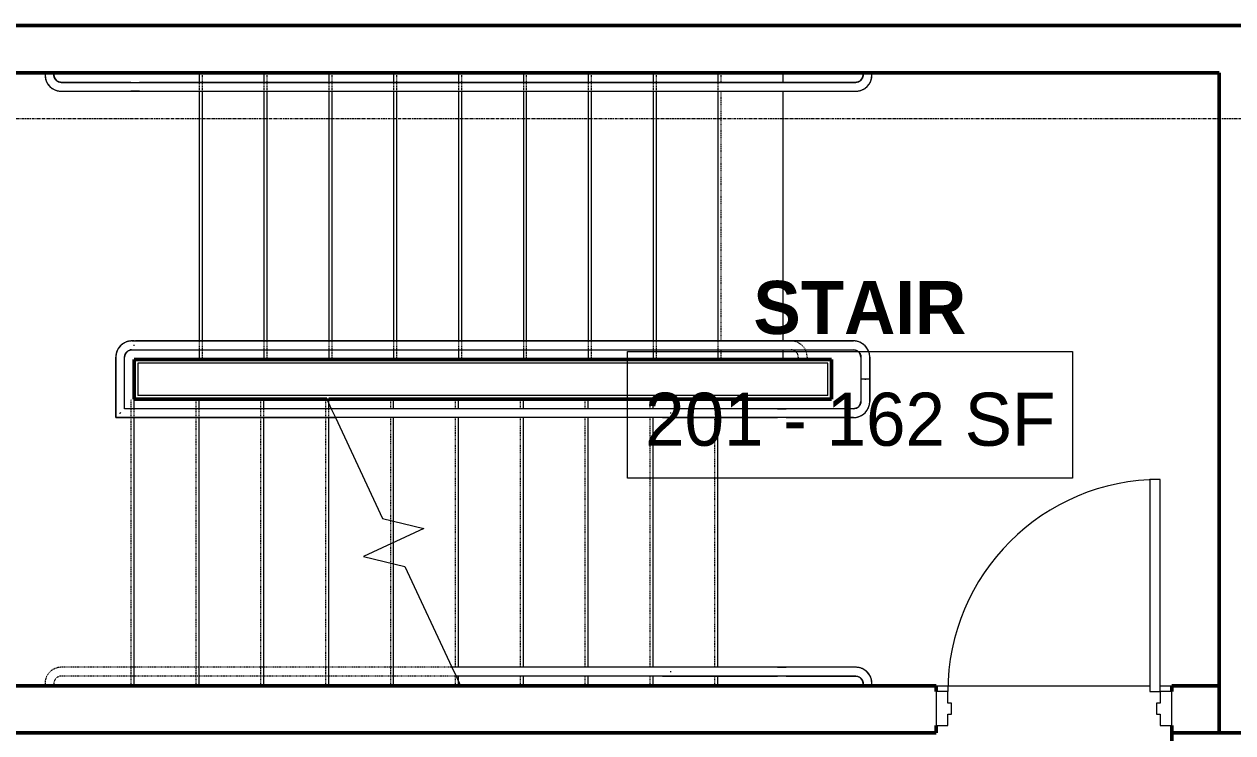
# Model space of a CAD drawing. Header units: inches. Extents: x -4217 to -1814, y 9706 to 12425.
# Drawn here: x -3790 to -3585, y 11431 to 11551.2 of the extents above; entities that cross this region are included whole.
import ezdxf

# ---------------------------------------------------------------- set-up
doc = ezdxf.new("R2010")
doc.units = ezdxf.units.IN
doc.header["$MEASUREMENT"] = 0
doc.linetypes.add('Grid Line 1_2_', pattern=[0.875, 0.5, -0.125, 0.125, -0.125])
doc.linetypes.add('Overhead 1_16_', pattern=[0.101562, 0.0625, -0.039062])
for name, color, linetype, lineweight in [('A-AREA-IDEN', 2, 'Continuous', 9), ('A-DOOR-1', 7, 'Continuous', 9), ('A-DOOR-2', 50, 'Continuous', 20), ('A-DOOR-FRAM-1', 50, 'Continuous', 20), ('A-FLOR-1', 10, 'Continuous', 13), ('A-FLOR-HRAL-1', 7, 'Continuous', 9), ('A-FLOR-HRAL-4', 7, 'Overhead 1_16_', 9), ('A-WALL', 113, 'Continuous', 13), ('A-WALL-11', 113, 'Continuous', 50), ('A-WALL-3', 250, 'Continuous', 50), ('A-WALL-4', 10, 'Continuous', 13), ('I-WALL-1', 250, 'Continuous', 50), ('S-GRID-1', 1, 'Grid Line 1_2_', 9), ('S-STRS-3', 7, 'Continuous', 9), ('S-STRS-4', 7, 'Overhead 1_16_', 9), ('S-STRS-MBND-1', 7, 'Overhead 1_16_', 9), ('S-STRS-MBND-2', 7, 'Continuous', 9)]:
    doc.layers.add(name, color=color, linetype=linetype, lineweight=lineweight)
doc.styles.add('Century Gothic', font='ufonts.com_century-gothic.ttf', dxfattribs={"height": 9})
doc.styles.add('Century Gothic_B', font='GOTHICB.TTF', dxfattribs={"height": 9})

msp = doc.modelspace()

# ---------------------------------------------------------------- linework, layer by layer
at = {"layer": 'A-AREA-IDEN', "flags": 128}
msp.add_lwpolyline([(-3687.67456, 11495.70305), (-3612.16905, 11495.70305), (-3612.16905, 11474.20699), (-3687.67456, 11474.20699)], close=True, dxfattribs=at)
at = {"layer": 'A-DOOR-1'}
msp.add_arc((-3597.32374, 11437.9894), 36, 90, 180, dxfattribs=at)
at = {"layer": 'A-DOOR-2'}
for p, q in [((-3597.32374, 11473.9894), (-3599.07374, 11473.9894)), ((-3599.07374, 11473.9894), (-3599.07374, 11437.9894)), ((-3597.32374, 11437.9894), (-3597.32374, 11473.9894)), ((-3599.07374, 11437.9894), (-3597.32374, 11437.9894))]:
    msp.add_line(p, q, dxfattribs=at)
at = {"layer": 'A-DOOR-FRAM-1'}
for p, q in [((-3633.32374, 11437.9894), (-3635.32374, 11437.9894)), ((-3635.32374, 11437.9894), (-3635.32374, 11432.2394)), ((-3633.32374, 11436.0519), (-3633.32374, 11437.9894)), ((-3597.32374, 11437.9894), (-3597.32374, 11436.0519)), ((-3595.32374, 11437.9894), (-3597.32374, 11437.9894)), ((-3595.32374, 11432.2394), (-3595.32374, 11437.9894)), ((-3632.69874, 11436.0519), (-3633.32374, 11436.0519)), ((-3632.69874, 11434.1769), (-3632.69874, 11436.0519)), ((-3597.32374, 11436.0519), (-3597.94874, 11436.0519)), ((-3597.94874, 11436.0519), (-3597.94874, 11434.1769)), ((-3635.32374, 11432.2394), (-3633.32374, 11432.2394)), ((-3633.32374, 11432.2394), (-3633.32374, 11434.1769)), ((-3633.32374, 11434.1769), (-3632.69874, 11434.1769)), ((-3597.94874, 11434.1769), (-3597.32374, 11434.1769)), ((-3597.32374, 11434.1769), (-3597.32374, 11432.2394)), ((-3597.32374, 11432.2394), (-3595.32374, 11432.2394))]:
    msp.add_line(p, q, dxfattribs=at)
at = {"layer": 'A-FLOR-1'}
for p, q in [((-3661.32374, 11542.9894), (-3661.32374, 11541.35912)), ((-3661.32374, 11539.8698), (-3661.32374, 11497.48412)), ((-3661.32374, 11495.9948), (-3661.32374, 11494.3644)), ((-3635.32374, 11438.9894), (-3599.07374, 11438.9894)), ((-3597.32374, 11438.9894), (-3595.32374, 11438.9894))]:
    msp.add_line(p, q, dxfattribs=at)
at = {"layer": 'A-FLOR-HRAL-1'}
for p, q in [((-3786.44874, 11542.9894), (-3786.44874, 11542.6144)), ((-3786.44874, 11542.9894), (-3786.44874, 11542.6144)), ((-3784.94874, 11542.6144), (-3784.94874, 11542.9894)), ((-3784.94874, 11542.9894), (-3784.94874, 11542.6144)), ((-3647.69874, 11542.9894), (-3647.69874, 11542.6144)), ((-3647.69874, 11542.6144), (-3647.69874, 11542.9894)), ((-3646.19874, 11542.6144), (-3646.19874, 11542.9894)), ((-3646.19874, 11542.6144), (-3646.19874, 11542.9894)), ((-3771.89201, 11541.3644), (-3783.69874, 11541.3644)), ((-3783.69874, 11541.3644), (-3771.89201, 11541.3644)), ((-3771.89201, 11541.3644), (-3770.84037, 11541.3644)), ((-3770.84037, 11541.3644), (-3661.80711, 11541.3644)), ((-3661.41274, 11541.3644), (-3770.446, 11541.3644)), ((-3661.80711, 11541.3644), (-3660.75546, 11541.3644)), ((-3648.94874, 11541.3644), (-3660.75546, 11541.3644)), ((-3660.75546, 11541.3644), (-3648.94874, 11541.3644)), ((-3783.69874, 11539.8644), (-3771.89201, 11539.8644)), ((-3783.69874, 11539.8644), (-3771.89201, 11539.8644)), ((-3771.89201, 11539.8644), (-3770.84037, 11539.8644)), ((-3770.84037, 11539.8644), (-3661.80711, 11539.8644)), ((-3770.446, 11539.8644), (-3661.41274, 11539.8644)), ((-3661.80711, 11539.8644), (-3660.75546, 11539.8644)), ((-3660.75546, 11539.8644), (-3648.94874, 11539.8644)), ((-3660.75546, 11539.8644), (-3648.94874, 11539.8644)), ((-3771.30432, 11497.4894), (-3771.69874, 11497.4894)), ((-3771.69874, 11497.4894), (-3771.32374, 11497.4894)), ((-3771.69874, 11495.9894), (-3771.30432, 11495.9894)), ((-3771.69874, 11495.9894), (-3771.32374, 11495.9894)), ((-3771.32374, 11497.4894), (-3661.80711, 11497.4894)), ((-3771.32374, 11495.9894), (-3661.80711, 11495.9894)), ((-3759.92937, 11497.4894), (-3771.11063, 11497.4894)), ((-3771.11063, 11495.9894), (-3759.92937, 11495.9894)), ((-3661.41274, 11497.4894), (-3759.92937, 11497.4894)), ((-3759.92937, 11495.9894), (-3661.41274, 11495.9894)), ((-3661.80711, 11497.4894), (-3660.75546, 11497.4894)), ((-3661.80711, 11495.9894), (-3660.75546, 11495.9894)), ((-3649.32374, 11497.4894), (-3660.75546, 11497.4894)), ((-3660.75546, 11497.4894), (-3649.32374, 11497.4894)), ((-3660.75546, 11495.9894), (-3649.32374, 11495.9894)), ((-3660.75546, 11495.9894), (-3649.32374, 11495.9894)), ((-3774.44874, 11494.7394), (-3774.44874, 11484.4894)), ((-3774.44874, 11484.4894), (-3774.44874, 11494.7394)), ((-3772.94874, 11485.9894), (-3772.94874, 11494.7394)), ((-3772.94874, 11485.9894), (-3772.94874, 11494.7394)), ((-3648.07374, 11494.7394), (-3648.07374, 11490.9894)), ((-3648.07374, 11494.7394), (-3648.07374, 11490.9894)), ((-3646.57374, 11490.9894), (-3646.57374, 11494.7394)), ((-3646.57374, 11494.7394), (-3646.57374, 11490.9894)), ((-3646.57374, 11490.9894), (-3648.07374, 11490.9894)), ((-3648.07374, 11490.9894), (-3648.07374, 11487.2394)), ((-3646.57374, 11490.9894), (-3648.07374, 11490.9894)), ((-3648.07374, 11490.9894), (-3648.07374, 11487.2394)), ((-3647.23177, 11490.9894), (-3647.4157, 11490.9894)), ((-3647.4157, 11490.9894), (-3647.23177, 11490.9894)), ((-3646.57374, 11487.2394), (-3646.57374, 11490.9894)), ((-3646.57374, 11490.9894), (-3646.57374, 11487.2394)), ((-3771.89201, 11485.9894), (-3772.94874, 11485.9894)), ((-3771.89201, 11485.9894), (-3772.94874, 11485.9894)), ((-3770.84037, 11485.9894), (-3771.89201, 11485.9894)), ((-3737.90309, 11485.9894), (-3771.23473, 11485.9894)), ((-3737.90309, 11485.9894), (-3770.84037, 11485.9894)), ((-3737.90309, 11485.9894), (-3737.20363, 11484.4894)), ((-3661.81302, 11485.9894), (-3737.90309, 11485.9894)), ((-3662.21352, 11485.9894), (-3681.72825, 11485.9894)), ((-3660.74504, 11485.9894), (-3661.81302, 11485.9894)), ((-3649.32374, 11485.9894), (-3660.74504, 11485.9894)), ((-3649.32374, 11485.9894), (-3660.74504, 11485.9894)), ((-3774.44874, 11484.4894), (-3771.89201, 11484.4894)), ((-3771.89201, 11484.4894), (-3774.44874, 11484.4894)), ((-3770.84037, 11484.4894), (-3771.89201, 11484.4894)), ((-3771.23473, 11484.4894), (-3737.20363, 11484.4894)), ((-3737.20363, 11484.4894), (-3770.84037, 11484.4894)), ((-3661.81302, 11484.4894), (-3737.20363, 11484.4894)), ((-3681.72825, 11484.4894), (-3662.21352, 11484.4894)), ((-3680.33143, 11485.161), (-3680.33143, 11485.31779)), ((-3660.74504, 11484.4894), (-3661.81302, 11484.4894)), ((-3660.74504, 11484.4894), (-3649.32374, 11484.4894)), ((-3649.32374, 11484.4894), (-3660.74504, 11484.4894)), ((-3717.44384, 11442.1144), (-3716.74438, 11440.6144)), ((-3661.81302, 11442.1144), (-3717.44384, 11442.1144)), ((-3661.81302, 11440.6144), (-3716.74438, 11440.6144)), ((-3662.21352, 11442.1144), (-3681.72825, 11442.1144)), ((-3681.72825, 11440.6144), (-3662.21352, 11440.6144)), ((-3680.33143, 11441.286), (-3680.33143, 11441.44279)), ((-3660.74504, 11442.1144), (-3661.81302, 11442.1144)), ((-3660.74504, 11440.6144), (-3661.81302, 11440.6144)), ((-3648.94874, 11442.1144), (-3660.74504, 11442.1144)), ((-3648.94874, 11442.1144), (-3660.74504, 11442.1144)), ((-3660.74504, 11440.6144), (-3648.94874, 11440.6144)), ((-3648.94874, 11440.6144), (-3660.74504, 11440.6144)), ((-3647.69874, 11439.3644), (-3647.69874, 11438.9894)), ((-3647.69874, 11438.9894), (-3647.69874, 11439.3644)), ((-3646.19874, 11438.9894), (-3646.19874, 11439.3644)), ((-3646.19874, 11438.9894), (-3646.19874, 11439.3644))]:
    msp.add_line(p, q, dxfattribs=at)
at = {"layer": 'A-FLOR-HRAL-1', "flags": 128}
for points in [[(-3786.44874, 11542.6144), (-3786.44654, 11542.50443), (-3786.43994, 11542.39463), (-3786.42896, 11542.28519), (-3786.41361, 11542.17627), (-3786.39392, 11542.06806), (-3786.36992, 11541.96071), (-3786.34164, 11541.85442), (-3786.30913, 11541.74934), (-3786.27245, 11541.64564), (-3786.23165, 11541.5435), (-3786.1868, 11541.44306), (-3786.13797, 11541.3445), (-3786.08524, 11541.24798), (-3786.02869, 11541.15363), (-3785.96841, 11541.06163), (-3785.9045, 11540.97211), (-3785.83706, 11540.88522), (-3785.7662, 11540.80109), (-3785.69204, 11540.71986), (-3785.61468, 11540.64167), (-3785.53426, 11540.56663), (-3785.4509, 11540.49486), (-3785.36474, 11540.42649), (-3785.27592, 11540.36162), (-3785.18457, 11540.30035), (-3785.09084, 11540.24278), (-3784.99489, 11540.18901), (-3784.89686, 11540.13912), (-3784.79692, 11540.09319), (-3784.69522, 11540.05129), (-3784.59193, 11540.01349), (-3784.4872, 11539.97985), (-3784.38122, 11539.95043), (-3784.27414, 11539.92527), (-3784.16615, 11539.90441), (-3784.0574, 11539.88789), (-3783.94808, 11539.87572), (-3783.83837, 11539.86794), (-3783.72843, 11539.86456), (-3783.69874, 11539.8644)], [(-3783.69874, 11541.3644), (-3783.74872, 11541.3654), (-3783.79863, 11541.36839), (-3783.84838, 11541.37339), (-3783.89788, 11541.38036), (-3783.94707, 11541.38931), (-3783.99586, 11541.40022), (-3784.04418, 11541.41308), (-3784.09194, 11541.42785), (-3784.13908, 11541.44453), (-3784.18551, 11541.46307), (-3784.23116, 11541.48346), (-3784.27596, 11541.50565), (-3784.31984, 11541.52962), (-3784.36272, 11541.55533), (-3784.40454, 11541.58273), (-3784.44523, 11541.61178), (-3784.48473, 11541.64243), (-3784.52297, 11541.67464), (-3784.55989, 11541.70835), (-3784.59543, 11541.74351), (-3784.62954, 11541.78007), (-3784.66216, 11541.81796), (-3784.69324, 11541.85712), (-3784.72273, 11541.8975), (-3784.75058, 11541.93902), (-3784.77674, 11541.98162), (-3784.80118, 11542.02524), (-3784.82386, 11542.06979), (-3784.84474, 11542.11522), (-3784.86379, 11542.16145), (-3784.88097, 11542.2084), (-3784.89626, 11542.256), (-3784.90963, 11542.30418), (-3784.92107, 11542.35285), (-3784.93055, 11542.40194), (-3784.93806, 11542.45137), (-3784.94359, 11542.50106), (-3784.94712, 11542.55093), (-3784.94866, 11542.6009), (-3784.94874, 11542.6144)], [(-3771.89201, 11541.3644), (-3771.78204, 11541.3644), (-3771.67224, 11541.3644), (-3771.5628, 11541.3644), (-3771.45389, 11541.3644), (-3771.34567, 11541.3644), (-3771.23833, 11541.3644), (-3771.13203, 11541.3644), (-3771.02695, 11541.3644), (-3770.92326, 11541.3644), (-3770.82111, 11541.3644), (-3770.72068, 11541.3644), (-3770.62212, 11541.3644), (-3770.52559, 11541.3644), (-3770.446, 11541.3644)], [(-3660.75546, 11541.3644), (-3660.80545, 11541.3644), (-3660.85536, 11541.3644), (-3660.9051, 11541.3644), (-3660.95461, 11541.3644), (-3661.0038, 11541.3644), (-3661.05259, 11541.3644), (-3661.10091, 11541.3644), (-3661.14867, 11541.3644), (-3661.19581, 11541.3644), (-3661.24224, 11541.3644), (-3661.28789, 11541.3644), (-3661.33269, 11541.3644), (-3661.37656, 11541.3644), (-3661.41274, 11541.3644)], [(-3648.94874, 11539.8644), (-3648.83877, 11539.8666), (-3648.72897, 11539.87319), (-3648.61953, 11539.88417), (-3648.51061, 11539.89952), (-3648.4024, 11539.91921), (-3648.29505, 11539.94322), (-3648.18876, 11539.97149), (-3648.08368, 11540.004), (-3647.97998, 11540.04068), (-3647.87784, 11540.08148), (-3647.7774, 11540.12633), (-3647.67884, 11540.17516), (-3647.58232, 11540.22789), (-3647.48797, 11540.28444), (-3647.39597, 11540.34472), (-3647.30645, 11540.40863), (-3647.21956, 11540.47607), (-3647.13543, 11540.54693), (-3647.0542, 11540.6211), (-3646.97601, 11540.69845), (-3646.90097, 11540.77887), (-3646.8292, 11540.86223), (-3646.76083, 11540.94839), (-3646.69596, 11541.03722), (-3646.63469, 11541.12856), (-3646.57713, 11541.22229), (-3646.52335, 11541.31824), (-3646.47346, 11541.41627), (-3646.42753, 11541.51621), (-3646.38563, 11541.61791), (-3646.34783, 11541.72121), (-3646.31419, 11541.82593), (-3646.28477, 11541.93191), (-3646.25961, 11542.03899), (-3646.23875, 11542.14699), (-3646.22223, 11542.25573), (-3646.21006, 11542.36505), (-3646.20228, 11542.47477), (-3646.1989, 11542.58471), (-3646.19874, 11542.6144)], [(-3647.69874, 11542.6144), (-3647.69974, 11542.56441), (-3647.70273, 11542.5145), (-3647.70773, 11542.46476), (-3647.7147, 11542.41525), (-3647.72365, 11542.36606), (-3647.73456, 11542.31727), (-3647.74742, 11542.26895), (-3647.76219, 11542.22119), (-3647.77887, 11542.17405), (-3647.79741, 11542.12762), (-3647.8178, 11542.08197), (-3647.83999, 11542.03717), (-3647.86396, 11541.9933), (-3647.88967, 11541.95041), (-3647.91707, 11541.90859), (-3647.94612, 11541.8679), (-3647.97677, 11541.8284), (-3648.00898, 11541.79017), (-3648.04269, 11541.75324), (-3648.07785, 11541.7177), (-3648.11441, 11541.68359), (-3648.1523, 11541.65097), (-3648.19146, 11541.61989), (-3648.23184, 11541.59041), (-3648.27336, 11541.56256), (-3648.31596, 11541.53639), (-3648.35958, 11541.51195), (-3648.40413, 11541.48927), (-3648.44956, 11541.46839), (-3648.49579, 11541.44935), (-3648.54274, 11541.43217), (-3648.59034, 11541.41688), (-3648.63852, 11541.4035), (-3648.68719, 11541.39207), (-3648.73628, 11541.38258), (-3648.78571, 11541.37507), (-3648.8354, 11541.36955), (-3648.88527, 11541.36601), (-3648.93524, 11541.36447), (-3648.94874, 11541.3644)], [(-3770.446, 11539.8644), (-3770.5407, 11539.8644), (-3770.63756, 11539.8644), (-3770.73642, 11539.8644), (-3770.83714, 11539.8644), (-3770.93954, 11539.8644), (-3771.04346, 11539.8644), (-3771.14875, 11539.8644), (-3771.25522, 11539.8644), (-3771.36271, 11539.8644), (-3771.47105, 11539.8644), (-3771.58006, 11539.8644), (-3771.68957, 11539.8644), (-3771.7994, 11539.8644), (-3771.89201, 11539.8644)], [(-3661.41274, 11539.8644), (-3661.3697, 11539.8644), (-3661.32567, 11539.8644), (-3661.28073, 11539.8644), (-3661.23495, 11539.8644), (-3661.18841, 11539.8644), (-3661.14117, 11539.8644), (-3661.09331, 11539.8644), (-3661.04491, 11539.8644), (-3660.99605, 11539.8644), (-3660.94681, 11539.8644), (-3660.89726, 11539.8644), (-3660.84748, 11539.8644), (-3660.79756, 11539.8644), (-3660.75546, 11539.8644)], [(-3771.69874, 11497.4894), (-3771.80871, 11497.4872), (-3771.9185, 11497.4806), (-3772.02795, 11497.46962), (-3772.13686, 11497.45427), (-3772.24508, 11497.43458), (-3772.35242, 11497.41058), (-3772.45871, 11497.3823), (-3772.56379, 11497.34979), (-3772.66749, 11497.31311), (-3772.76964, 11497.27231), (-3772.87007, 11497.22746), (-3772.96863, 11497.17863), (-3773.06516, 11497.1259), (-3773.1595, 11497.06935), (-3773.2515, 11497.00907), (-3773.34102, 11496.94516), (-3773.42792, 11496.87772), (-3773.51204, 11496.80686), (-3773.59327, 11496.7327), (-3773.67147, 11496.65534), (-3773.74651, 11496.57492), (-3773.81827, 11496.49156), (-3773.88664, 11496.4054), (-3773.95151, 11496.31658), (-3774.01278, 11496.22523), (-3774.07035, 11496.1315), (-3774.12412, 11496.03555), (-3774.17401, 11495.93752), (-3774.21995, 11495.83758), (-3774.26184, 11495.73588), (-3774.29964, 11495.63259), (-3774.33328, 11495.52786), (-3774.3627, 11495.42188), (-3774.38786, 11495.3148), (-3774.40872, 11495.20681), (-3774.42525, 11495.09806), (-3774.43741, 11494.98874), (-3774.44519, 11494.87903), (-3774.44858, 11494.76909), (-3774.44874, 11494.7394)], [(-3772.94874, 11494.7394), (-3772.94774, 11494.78938), (-3772.94474, 11494.83929), (-3772.93975, 11494.88904), (-3772.93277, 11494.93854), (-3772.92382, 11494.98773), (-3772.91291, 11495.03652), (-3772.90006, 11495.08484), (-3772.88528, 11495.1326), (-3772.86861, 11495.17974), (-3772.85006, 11495.22617), (-3772.82968, 11495.27182), (-3772.80748, 11495.31662), (-3772.78351, 11495.3605), (-3772.75781, 11495.40338), (-3772.73041, 11495.4452), (-3772.70136, 11495.48589), (-3772.6707, 11495.52539), (-3772.63849, 11495.56363), (-3772.60478, 11495.60055), (-3772.56962, 11495.63609), (-3772.53307, 11495.6702), (-3772.49518, 11495.70282), (-3772.45601, 11495.7339), (-3772.41564, 11495.76339), (-3772.37411, 11495.79123), (-3772.33151, 11495.8174), (-3772.2879, 11495.84184), (-3772.24334, 11495.86452), (-3772.19791, 11495.8854), (-3772.15168, 11495.90444), (-3772.10473, 11495.92163), (-3772.05713, 11495.93692), (-3772.00896, 11495.95029), (-3771.96029, 11495.96173), (-3771.9112, 11495.97121), (-3771.86177, 11495.97872), (-3771.81208, 11495.98425), (-3771.7622, 11495.98778), (-3771.71223, 11495.98932), (-3771.69874, 11495.9894)], [(-3660.75546, 11497.4894), (-3660.80545, 11497.4894), (-3660.85536, 11497.4894), (-3660.9051, 11497.4894), (-3660.95461, 11497.4894), (-3661.0038, 11497.4894), (-3661.05259, 11497.4894), (-3661.10091, 11497.4894), (-3661.14867, 11497.4894), (-3661.19581, 11497.4894), (-3661.24224, 11497.4894), (-3661.28789, 11497.4894), (-3661.33269, 11497.4894), (-3661.37656, 11497.4894), (-3661.41274, 11497.4894)], [(-3661.41274, 11495.9894), (-3661.3697, 11495.9894), (-3661.32567, 11495.9894), (-3661.28073, 11495.9894), (-3661.23495, 11495.9894), (-3661.18841, 11495.9894), (-3661.14117, 11495.9894), (-3661.09331, 11495.9894), (-3661.04491, 11495.9894), (-3660.99605, 11495.9894), (-3660.94681, 11495.9894), (-3660.89726, 11495.9894), (-3660.84748, 11495.9894), (-3660.79756, 11495.9894), (-3660.75546, 11495.9894)], [(-3646.57374, 11494.7394), (-3646.57594, 11494.84937), (-3646.58253, 11494.95916), (-3646.59351, 11495.0686), (-3646.60886, 11495.17752), (-3646.62855, 11495.28574), (-3646.65256, 11495.39308), (-3646.68083, 11495.49937), (-3646.71334, 11495.60445), (-3646.75002, 11495.70815), (-3646.79082, 11495.8103), (-3646.83567, 11495.91073), (-3646.8845, 11496.00929), (-3646.93723, 11496.10582), (-3646.99379, 11496.20016), (-3647.05406, 11496.29216), (-3647.11797, 11496.38168), (-3647.18541, 11496.46858), (-3647.25627, 11496.5527), (-3647.33044, 11496.63393), (-3647.40779, 11496.71213), (-3647.48821, 11496.78716), (-3647.57157, 11496.85893), (-3647.65773, 11496.9273), (-3647.74656, 11496.99217), (-3647.83791, 11497.05344), (-3647.93163, 11497.11101), (-3648.02758, 11497.16478), (-3648.12561, 11497.21467), (-3648.22555, 11497.2606), (-3648.32725, 11497.3025), (-3648.43055, 11497.3403), (-3648.53527, 11497.37394), (-3648.64125, 11497.40336), (-3648.74833, 11497.42852), (-3648.85633, 11497.44938), (-3648.96507, 11497.46591), (-3649.07439, 11497.47807), (-3649.18411, 11497.48585), (-3649.29405, 11497.48924), (-3649.32374, 11497.4894)], [(-3649.32374, 11495.9894), (-3649.27375, 11495.9884), (-3649.22384, 11495.9854), (-3649.1741, 11495.98041), (-3649.12459, 11495.97343), (-3649.0754, 11495.96448), (-3649.02661, 11495.95357), (-3648.97829, 11495.94072), (-3648.93053, 11495.92594), (-3648.88339, 11495.90927), (-3648.83696, 11495.89072), (-3648.79131, 11495.87034), (-3648.74651, 11495.84814), (-3648.70264, 11495.82417), (-3648.65975, 11495.79846), (-3648.61793, 11495.77107), (-3648.57724, 11495.74202), (-3648.53775, 11495.71136), (-3648.49951, 11495.67915), (-3648.46258, 11495.64544), (-3648.42704, 11495.61028), (-3648.39293, 11495.57372), (-3648.36031, 11495.53584), (-3648.32923, 11495.49667), (-3648.29975, 11495.4563), (-3648.2719, 11495.41477), (-3648.24573, 11495.37217), (-3648.22129, 11495.32856), (-3648.19861, 11495.284), (-3648.17773, 11495.23857), (-3648.15869, 11495.19234), (-3648.14151, 11495.14539), (-3648.12622, 11495.09779), (-3648.11284, 11495.04962), (-3648.10141, 11495.00094), (-3648.09192, 11494.95186), (-3648.08441, 11494.90243), (-3648.07889, 11494.85274), (-3648.07535, 11494.80286), (-3648.07381, 11494.75289), (-3648.07374, 11494.7394)], [(-3771.23473, 11485.9894), (-3771.27778, 11485.9894), (-3771.3218, 11485.9894), (-3771.36674, 11485.9894), (-3771.41252, 11485.9894), (-3771.45907, 11485.9894), (-3771.50631, 11485.9894), (-3771.55416, 11485.9894), (-3771.60256, 11485.9894), (-3771.65142, 11485.9894), (-3771.70066, 11485.9894), (-3771.75021, 11485.9894), (-3771.79999, 11485.9894), (-3771.84992, 11485.9894), (-3771.89201, 11485.9894)], [(-3662.21352, 11485.9894), (-3662.11936, 11485.9894), (-3662.02301, 11485.9894), (-3661.92461, 11485.9894), (-3661.82433, 11485.9894), (-3661.72232, 11485.9894), (-3661.61875, 11485.9894), (-3661.51377, 11485.9894), (-3661.40757, 11485.9894), (-3661.30031, 11485.9894), (-3661.19216, 11485.9894), (-3661.0833, 11485.9894), (-3660.97389, 11485.9894), (-3660.86412, 11485.9894), (-3660.75416, 11485.9894), (-3660.74504, 11485.9894)], [(-3649.32374, 11484.4894), (-3649.21377, 11484.4916), (-3649.10397, 11484.49819), (-3648.99453, 11484.50917), (-3648.88561, 11484.52452), (-3648.7774, 11484.54421), (-3648.67005, 11484.56822), (-3648.56376, 11484.59649), (-3648.45868, 11484.629), (-3648.35498, 11484.66568), (-3648.25284, 11484.70648), (-3648.1524, 11484.75133), (-3648.05384, 11484.80016), (-3647.95732, 11484.85289), (-3647.86297, 11484.90944), (-3647.77097, 11484.96972), (-3647.68145, 11485.03363), (-3647.59456, 11485.10107), (-3647.51043, 11485.17193), (-3647.4292, 11485.2461), (-3647.35101, 11485.32345), (-3647.27597, 11485.40387), (-3647.2042, 11485.48723), (-3647.13583, 11485.57339), (-3647.07096, 11485.66222), (-3647.00969, 11485.75356), (-3646.95213, 11485.84729), (-3646.89835, 11485.94324), (-3646.84846, 11486.04127), (-3646.80253, 11486.14121), (-3646.76063, 11486.24291), (-3646.72283, 11486.34621), (-3646.68919, 11486.45093), (-3646.65977, 11486.55691), (-3646.63461, 11486.66399), (-3646.61375, 11486.77199), (-3646.59723, 11486.88073), (-3646.58506, 11486.99005), (-3646.57728, 11487.09977), (-3646.5739, 11487.20971), (-3646.57374, 11487.2394)], [(-3648.07374, 11487.2394), (-3648.07474, 11487.18941), (-3648.07773, 11487.1395), (-3648.08273, 11487.08976), (-3648.0897, 11487.04025), (-3648.09865, 11486.99106), (-3648.10956, 11486.94227), (-3648.12242, 11486.89395), (-3648.13719, 11486.84619), (-3648.15387, 11486.79905), (-3648.17241, 11486.75262), (-3648.1928, 11486.70697), (-3648.21499, 11486.66217), (-3648.23896, 11486.6183), (-3648.26467, 11486.57541), (-3648.29207, 11486.53359), (-3648.32112, 11486.4929), (-3648.35177, 11486.4534), (-3648.38398, 11486.41517), (-3648.41769, 11486.37824), (-3648.45285, 11486.3427), (-3648.48941, 11486.30859), (-3648.5273, 11486.27597), (-3648.56646, 11486.24489), (-3648.60684, 11486.21541), (-3648.64836, 11486.18756), (-3648.69096, 11486.16139), (-3648.73458, 11486.13695), (-3648.77913, 11486.11427), (-3648.82456, 11486.09339), (-3648.87079, 11486.07435), (-3648.91774, 11486.05717), (-3648.96534, 11486.04188), (-3649.01352, 11486.0285), (-3649.06219, 11486.01707), (-3649.11128, 11486.00758), (-3649.16071, 11486.00007), (-3649.2104, 11485.99455), (-3649.26027, 11485.99101), (-3649.31024, 11485.98947), (-3649.32374, 11485.9894)], [(-3771.89201, 11484.4894), (-3771.84202, 11484.4894), (-3771.79212, 11484.4894), (-3771.74237, 11484.4894), (-3771.69286, 11484.4894), (-3771.64367, 11484.4894), (-3771.59488, 11484.4894), (-3771.54657, 11484.4894), (-3771.4988, 11484.4894), (-3771.45167, 11484.4894), (-3771.40524, 11484.4894), (-3771.35959, 11484.4894), (-3771.31479, 11484.4894), (-3771.27091, 11484.4894), (-3771.23473, 11484.4894)], [(-3660.74504, 11484.4894), (-3660.85501, 11484.4894), (-3660.9648, 11484.4894), (-3661.07424, 11484.4894), (-3661.18316, 11484.4894), (-3661.29138, 11484.4894), (-3661.39872, 11484.4894), (-3661.50501, 11484.4894), (-3661.61009, 11484.4894), (-3661.71379, 11484.4894), (-3661.81594, 11484.4894), (-3661.91637, 11484.4894), (-3662.01493, 11484.4894), (-3662.11146, 11484.4894), (-3662.2058, 11484.4894), (-3662.21352, 11484.4894)], [(-3662.21352, 11442.1144), (-3662.11936, 11442.1144), (-3662.02301, 11442.1144), (-3661.92461, 11442.1144), (-3661.82433, 11442.1144), (-3661.72232, 11442.1144), (-3661.61875, 11442.1144), (-3661.51377, 11442.1144), (-3661.40757, 11442.1144), (-3661.30031, 11442.1144), (-3661.19216, 11442.1144), (-3661.0833, 11442.1144), (-3660.97389, 11442.1144), (-3660.86412, 11442.1144), (-3660.75416, 11442.1144), (-3660.74504, 11442.1144)], [(-3660.74504, 11440.6144), (-3660.85501, 11440.6144), (-3660.9648, 11440.6144), (-3661.07424, 11440.6144), (-3661.18316, 11440.6144), (-3661.29138, 11440.6144), (-3661.39872, 11440.6144), (-3661.50501, 11440.6144), (-3661.61009, 11440.6144), (-3661.71379, 11440.6144), (-3661.81594, 11440.6144), (-3661.91637, 11440.6144), (-3662.01493, 11440.6144), (-3662.11146, 11440.6144), (-3662.2058, 11440.6144), (-3662.21352, 11440.6144)], [(-3646.19874, 11439.3644), (-3646.20094, 11439.47437), (-3646.20753, 11439.58416), (-3646.21851, 11439.6936), (-3646.23386, 11439.80252), (-3646.25355, 11439.91074), (-3646.27756, 11440.01808), (-3646.30583, 11440.12437), (-3646.33834, 11440.22945), (-3646.37502, 11440.33315), (-3646.41582, 11440.4353), (-3646.46067, 11440.53573), (-3646.5095, 11440.63429), (-3646.56223, 11440.73082), (-3646.61879, 11440.82516), (-3646.67906, 11440.91716), (-3646.74297, 11441.00668), (-3646.81041, 11441.09358), (-3646.88127, 11441.1777), (-3646.95544, 11441.25893), (-3647.03279, 11441.33713), (-3647.11321, 11441.41216), (-3647.19657, 11441.48393), (-3647.28273, 11441.5523), (-3647.37156, 11441.61717), (-3647.46291, 11441.67844), (-3647.55663, 11441.73601), (-3647.65258, 11441.78978), (-3647.75061, 11441.83967), (-3647.85055, 11441.8856), (-3647.95225, 11441.9275), (-3648.05555, 11441.9653), (-3648.16027, 11441.99894), (-3648.26625, 11442.02836), (-3648.37333, 11442.05352), (-3648.48133, 11442.07438), (-3648.59007, 11442.09091), (-3648.69939, 11442.10307), (-3648.80911, 11442.11085), (-3648.91905, 11442.11424), (-3648.94874, 11442.1144)], [(-3648.94874, 11440.6144), (-3648.89875, 11440.6134), (-3648.84884, 11440.6104), (-3648.7991, 11440.60541), (-3648.74959, 11440.59843), (-3648.7004, 11440.58948), (-3648.65161, 11440.57857), (-3648.60329, 11440.56572), (-3648.55553, 11440.55094), (-3648.50839, 11440.53427), (-3648.46196, 11440.51572), (-3648.41631, 11440.49534), (-3648.37151, 11440.47314), (-3648.32764, 11440.44917), (-3648.28475, 11440.42346), (-3648.24293, 11440.39607), (-3648.20224, 11440.36702), (-3648.16275, 11440.33636), (-3648.12451, 11440.30415), (-3648.08758, 11440.27044), (-3648.05204, 11440.23528), (-3648.01793, 11440.19872), (-3647.98531, 11440.16084), (-3647.95423, 11440.12167), (-3647.92475, 11440.0813), (-3647.8969, 11440.03977), (-3647.87073, 11439.99717), (-3647.84629, 11439.95356), (-3647.82361, 11439.909), (-3647.80273, 11439.86357), (-3647.78369, 11439.81734), (-3647.76651, 11439.77039), (-3647.75122, 11439.72279), (-3647.73784, 11439.67462), (-3647.72641, 11439.62594), (-3647.71692, 11439.57686), (-3647.70941, 11439.52743), (-3647.70389, 11439.47774), (-3647.70035, 11439.42786), (-3647.69881, 11439.37789), (-3647.69874, 11439.3644)]]:
    msp.add_lwpolyline(points, dxfattribs=at)
at = {"layer": 'A-FLOR-HRAL-1'}
for centre, radius, start, end in [((-3783.69874, 11542.6144), 2.75, 180, 270), ((-3783.69874, 11542.6144), 1.25, 180, 270), ((-3648.94874, 11542.6144), 2.75, 270, 360), ((-3648.94874, 11542.6144), 1.25, 270, 360), ((-3771.69874, 11494.7394), 2.75, 90, 180), ((-3771.69874, 11494.7394), 1.25, 90, 180), ((-3649.32374, 11494.7394), 2.75, 0, 90), ((-3649.32374, 11494.7394), 1.25, 0, 90), ((-3649.32374, 11487.2394), 1.25, 270, 0), ((-3649.32374, 11487.2394), 2.75, 270, 0), ((-3648.94874, 11439.3644), 2.75, 0, 90), ((-3648.94874, 11439.3644), 1.25, 0, 90)]:
    msp.add_arc(centre, radius, start, end, dxfattribs=at)
msp.add_open_spline([(-3771.32258, 11496.66113), (-3771.32336, 11496.68712), (-3771.32414, 11496.73943), (-3771.32331, 11496.7916), (-3771.32251, 11496.81754)], degree=3, dxfattribs=at)
msp.add_open_spline([(-3773.60682, 11485.33136), (-3773.62117, 11485.3171), (-3773.65195, 11485.28649), (-3773.69874, 11485.2394), (-3773.74553, 11485.1923), (-3773.7763, 11485.16169), (-3773.79066, 11485.14743)], degree=3, knots=[0.46086967964, 0.46086967964, 0.46086967964, 0.46086967964, 0.47916666667, 0.5, 0.52083333333, 0.53913032036, 0.53913032036, 0.53913032036, 0.53913032036], dxfattribs=at)
at = {"layer": 'A-FLOR-HRAL-4'}
for p, q in [((-3771.69874, 11497.4894), (-3771.32374, 11497.4894)), ((-3771.69874, 11495.9894), (-3771.32374, 11495.9894)), ((-3771.32374, 11497.4894), (-3672.81302, 11497.4894)), ((-3771.32374, 11495.9894), (-3672.81302, 11495.9894)), ((-3672.81302, 11497.4894), (-3671.74504, 11497.4894)), ((-3672.81302, 11495.9894), (-3671.74504, 11495.9894)), ((-3671.74504, 11497.4894), (-3659.94874, 11497.4894)), ((-3671.74504, 11495.9894), (-3659.94874, 11495.9894)), ((-3774.44874, 11484.4894), (-3774.44874, 11494.7394)), ((-3772.94874, 11485.9894), (-3772.94874, 11494.7394)), ((-3658.69874, 11494.7394), (-3658.69874, 11494.1144)), ((-3657.19874, 11494.1144), (-3658.69874, 11494.1144)), ((-3657.19874, 11494.7394), (-3657.19874, 11494.1144)), ((-3771.90244, 11485.9894), (-3772.94874, 11485.9894)), ((-3770.83445, 11485.9894), (-3771.90244, 11485.9894)), ((-3737.90309, 11485.9894), (-3770.83445, 11485.9894)), ((-3771.90244, 11484.4894), (-3774.44874, 11484.4894)), ((-3770.83445, 11484.4894), (-3771.90244, 11484.4894)), ((-3737.20363, 11484.4894), (-3770.83445, 11484.4894)), ((-3771.90244, 11442.1144), (-3783.69874, 11442.1144)), ((-3771.90244, 11440.6144), (-3783.69874, 11440.6144)), ((-3770.83445, 11442.1144), (-3771.90244, 11442.1144)), ((-3770.83445, 11440.6144), (-3771.90244, 11440.6144)), ((-3717.44384, 11442.1144), (-3770.83445, 11442.1144)), ((-3716.74438, 11440.6144), (-3770.83445, 11440.6144)), ((-3786.44874, 11439.3644), (-3786.44874, 11438.7394)), ((-3784.94874, 11438.7394), (-3786.44874, 11438.7394)), ((-3784.94874, 11439.3644), (-3784.94874, 11438.7394))]:
    msp.add_line(p, q, dxfattribs=at)
for centre, radius, start, end in [((-3771.69874, 11494.7394), 2.75, 90, 180), ((-3771.69874, 11494.7394), 1.25, 90, 180), ((-3659.94874, 11494.7394), 2.75, 0, 90), ((-3659.94874, 11494.7394), 1.25, 0, 90), ((-3783.69874, 11439.3644), 2.75, 90, 180), ((-3783.69874, 11439.3644), 1.25, 90, 180)]:
    msp.add_arc(centre, radius, start, end, dxfattribs=at)
at = {"layer": 'A-WALL'}
msp.add_line((-3827.32374, 11551.2394), (-3480.67374, 11551.2394), dxfattribs=at)
at = {"layer": 'A-WALL-11'}
for p, q in [((-3827.32374, 11550.9894), (-3479.54874, 11550.9894)), ((-3579.32374, 11430.9894), (-3595.32374, 11430.9894)), ((-3595.32374, 11430.9894), (-3595.32374, 11426.6144))]:
    msp.add_line(p, q, dxfattribs=at)
at = {"layer": 'A-WALL-3'}
for p, q in [((-3587.32374, 11550.9894), (-3819.32374, 11550.9894)), ((-3477.32374, 11550.9894), (-3587.32374, 11550.9894)), ((-3819.32374, 11542.9894), (-3587.32374, 11542.9894)), ((-3587.32374, 11542.9894), (-3587.32374, 11430.9894)), ((-3635.32374, 11438.9894), (-3819.32374, 11438.9894)), ((-3635.32374, 11437.9894), (-3635.32374, 11438.9894)), ((-3587.32374, 11438.9894), (-3595.32374, 11438.9894)), ((-3595.32374, 11438.9894), (-3595.32374, 11437.9894)), ((-3587.32374, 11430.9894), (-3587.32374, 11438.9894)), ((-3635.32374, 11430.9894), (-3635.32374, 11432.2394)), ((-3595.32374, 11432.2394), (-3595.32374, 11430.9894)), ((-3827.32374, 11430.9894), (-3635.32374, 11430.9894)), ((-3595.32374, 11430.9894), (-3587.32374, 11430.9894)), ((-3587.32374, 11430.9894), (-3579.32374, 11430.9894))]:
    msp.add_line(p, q, dxfattribs=at)
at = {"layer": 'A-WALL-4'}
for p, q in [((-3770.69874, 11493.7394), (-3770.69874, 11488.2394)), ((-3653.69874, 11493.7394), (-3770.69874, 11493.7394)), ((-3653.69874, 11488.2394), (-3653.69874, 11493.7394)), ((-3653.69874, 11488.2394), (-3770.69874, 11488.2394))]:
    msp.add_line(p, q, dxfattribs=at)
at = {"layer": 'I-WALL-1'}
for p, q in [((-3653.07374, 11494.3644), (-3771.32374, 11494.3644)), ((-3771.32374, 11494.3644), (-3771.32374, 11493.7394)), ((-3771.32374, 11493.7394), (-3771.32374, 11488.2394)), ((-3653.07374, 11493.7394), (-3653.07374, 11494.3644)), ((-3653.07374, 11488.2394), (-3653.07374, 11493.7394)), ((-3771.32374, 11488.2394), (-3771.32374, 11487.6144)), ((-3771.32374, 11487.6144), (-3738.66084, 11487.6144)), ((-3738.32374, 11487.6144), (-3653.07374, 11487.6144)), ((-3653.07374, 11487.6144), (-3653.07374, 11488.2394))]:
    msp.add_line(p, q, dxfattribs=at)
at = {"layer": 'S-GRID-1'}
msp.add_line((-1814.20638, 11535.1894), (-4168.71446, 11535.1894), dxfattribs=at)
at = {"layer": 'S-STRS-3'}
for p, q in [((-3760.32374, 11542.9894), (-3760.32374, 11541.3644)), ((-3749.32374, 11542.9894), (-3749.32374, 11541.3644)), ((-3738.32374, 11542.9894), (-3738.32374, 11541.3644)), ((-3727.32374, 11542.9894), (-3727.32374, 11541.3644)), ((-3716.32374, 11542.9894), (-3716.32374, 11541.3644)), ((-3705.32374, 11542.9894), (-3705.32374, 11541.3644)), ((-3694.32374, 11542.9894), (-3694.32374, 11541.3644)), ((-3683.32374, 11542.9894), (-3683.32374, 11541.3644)), ((-3672.32374, 11542.9894), (-3672.32374, 11541.3644)), ((-3661.32374, 11542.9894), (-3661.32374, 11541.35912)), ((-3760.32374, 11539.8644), (-3760.32374, 11497.4894)), ((-3749.32374, 11539.8644), (-3749.32374, 11497.4894)), ((-3738.32374, 11539.8644), (-3738.32374, 11497.4894)), ((-3727.32374, 11539.8644), (-3727.32374, 11497.4894)), ((-3716.32374, 11539.8644), (-3716.32374, 11497.4894)), ((-3705.32374, 11539.8644), (-3705.32374, 11497.4894)), ((-3694.32374, 11539.8644), (-3694.32374, 11497.4894)), ((-3683.32374, 11539.8644), (-3683.32374, 11497.4894)), ((-3672.32374, 11539.8644), (-3672.32374, 11497.4894)), ((-3661.32374, 11539.8698), (-3661.32374, 11497.48412)), ((-3760.32374, 11495.9894), (-3760.32374, 11494.3644)), ((-3749.32374, 11495.9894), (-3749.32374, 11494.3644)), ((-3738.32374, 11495.9894), (-3738.32374, 11494.3644)), ((-3727.32374, 11495.9894), (-3727.32374, 11494.3644)), ((-3716.32374, 11495.9894), (-3716.32374, 11494.3644)), ((-3705.32374, 11495.9894), (-3705.32374, 11494.3644)), ((-3694.32374, 11495.9894), (-3694.32374, 11494.3644)), ((-3683.32374, 11495.9894), (-3683.32374, 11494.3644)), ((-3672.32374, 11495.9894), (-3672.32374, 11494.3644)), ((-3661.32374, 11495.9948), (-3661.32374, 11494.3644)), ((-3771.32374, 11485.984), (-3771.32374, 11487.6144)), ((-3760.32374, 11485.9894), (-3760.32374, 11487.6144)), ((-3749.32374, 11485.9894), (-3749.32374, 11487.6144)), ((-3738.32374, 11487.6144), (-3738.66084, 11487.6144)), ((-3738.32374, 11486.89147), (-3738.32374, 11487.6144)), ((-3727.32374, 11485.9894), (-3727.32374, 11487.6144)), ((-3716.32374, 11485.9894), (-3716.32374, 11487.6144)), ((-3705.32374, 11485.9894), (-3705.32374, 11487.6144)), ((-3694.32374, 11485.9894), (-3694.32374, 11487.6144)), ((-3683.32374, 11485.9894), (-3683.32374, 11487.6144)), ((-3672.32374, 11485.9894), (-3672.32374, 11487.6144)), ((-3738.32374, 11485.9894), (-3738.32374, 11486.89147)), ((-3771.32374, 11438.9894), (-3771.32374, 11484.49468)), ((-3760.32374, 11438.9894), (-3760.32374, 11484.4894)), ((-3749.32374, 11438.9894), (-3749.32374, 11484.4894)), ((-3738.32374, 11438.9894), (-3738.32374, 11484.4894)), ((-3727.32374, 11466.91809), (-3727.32374, 11484.4894)), ((-3716.32374, 11442.1144), (-3716.32374, 11484.4894)), ((-3705.32374, 11442.1144), (-3705.32374, 11484.4894)), ((-3694.32374, 11442.1144), (-3694.32374, 11484.4894)), ((-3683.32374, 11442.1144), (-3683.32374, 11484.4894)), ((-3672.32374, 11442.1144), (-3672.32374, 11484.4894)), ((-3727.32374, 11463.3019), (-3727.32374, 11466.91809)), ((-3727.32374, 11459.6857), (-3727.32374, 11463.3019)), ((-3727.32374, 11438.9894), (-3727.32374, 11459.6857)), ((-3716.32374, 11439.71232), (-3716.32374, 11440.6144)), ((-3705.32374, 11438.9894), (-3705.32374, 11440.6144)), ((-3694.32374, 11438.9894), (-3694.32374, 11440.6144)), ((-3683.32374, 11438.9894), (-3683.32374, 11440.6144)), ((-3672.32374, 11438.9894), (-3672.32374, 11440.6144)), ((-3716.32374, 11438.9894), (-3716.32374, 11439.71232))]:
    msp.add_line(p, q, dxfattribs=at)
at = {"layer": 'S-STRS-4'}
for p, q in [((-3759.82374, 11542.9894), (-3759.82374, 11541.3644)), ((-3748.82374, 11542.9894), (-3748.82374, 11541.3644)), ((-3737.82374, 11542.9894), (-3737.82374, 11541.3644)), ((-3726.82374, 11542.9894), (-3726.82374, 11541.3644)), ((-3715.82374, 11542.9894), (-3715.82374, 11541.3644)), ((-3704.82374, 11542.9894), (-3704.82374, 11541.3644)), ((-3693.82374, 11542.9894), (-3693.82374, 11541.3644)), ((-3682.82374, 11542.9894), (-3682.82374, 11541.3644)), ((-3671.82374, 11542.9894), (-3671.82374, 11541.3644)), ((-3759.82374, 11539.8644), (-3759.82374, 11497.4894)), ((-3748.82374, 11539.8644), (-3748.82374, 11497.4894)), ((-3737.82374, 11539.8644), (-3737.82374, 11497.4894)), ((-3726.82374, 11539.8644), (-3726.82374, 11497.4894)), ((-3715.82374, 11539.8644), (-3715.82374, 11497.4894)), ((-3704.82374, 11539.8644), (-3704.82374, 11497.4894)), ((-3693.82374, 11539.8644), (-3693.82374, 11497.4894)), ((-3682.82374, 11539.8644), (-3682.82374, 11497.4894)), ((-3671.82374, 11539.8644), (-3671.82374, 11497.4894)), ((-3759.82374, 11495.9894), (-3759.82374, 11494.3644)), ((-3748.82374, 11495.9894), (-3748.82374, 11494.3644)), ((-3737.82374, 11495.9894), (-3737.82374, 11494.3644)), ((-3726.82374, 11495.9894), (-3726.82374, 11494.3644)), ((-3715.82374, 11495.9894), (-3715.82374, 11494.3644)), ((-3704.82374, 11495.9894), (-3704.82374, 11494.3644)), ((-3693.82374, 11495.9894), (-3693.82374, 11494.3644)), ((-3682.82374, 11495.9894), (-3682.82374, 11494.3644)), ((-3671.82374, 11495.9894), (-3671.82374, 11494.3644)), ((-3771.82374, 11485.98661), (-3771.82374, 11487.6144)), ((-3760.82374, 11485.9894), (-3760.82374, 11487.6144)), ((-3749.82374, 11485.9894), (-3749.82374, 11487.6144)), ((-3738.82374, 11485.9894), (-3738.82374, 11487.6144)), ((-3727.82374, 11485.9894), (-3727.82374, 11487.6144)), ((-3716.82374, 11485.9894), (-3716.82374, 11487.6144)), ((-3705.82374, 11485.9894), (-3705.82374, 11487.6144)), ((-3694.82374, 11485.9894), (-3694.82374, 11487.6144)), ((-3683.82374, 11485.9894), (-3683.82374, 11487.6144)), ((-3672.82374, 11485.9894), (-3672.82374, 11487.6144)), ((-3771.82374, 11438.9894), (-3771.82374, 11484.49234)), ((-3760.82374, 11438.9894), (-3760.82374, 11484.4894)), ((-3749.82374, 11438.9894), (-3749.82374, 11484.4894)), ((-3738.82374, 11438.9894), (-3738.82374, 11484.4894)), ((-3727.82374, 11467.03961), (-3727.82374, 11484.4894)), ((-3716.82374, 11442.1144), (-3716.82374, 11484.4894)), ((-3705.82374, 11442.1144), (-3705.82374, 11484.4894)), ((-3694.82374, 11442.1144), (-3694.82374, 11484.4894)), ((-3683.82374, 11442.1144), (-3683.82374, 11484.4894)), ((-3672.82374, 11442.1144), (-3672.82374, 11484.4894)), ((-3727.82374, 11463.06874), (-3727.82374, 11467.03961)), ((-3727.82374, 11459.80722), (-3727.82374, 11463.06874)), ((-3727.82374, 11438.9894), (-3727.82374, 11459.80722)), ((-3716.82374, 11438.9894), (-3716.82374, 11440.78457)), ((-3705.82374, 11438.9894), (-3705.82374, 11440.6144)), ((-3694.82374, 11438.9894), (-3694.82374, 11440.6144)), ((-3683.82374, 11438.9894), (-3683.82374, 11440.6144)), ((-3672.82374, 11438.9894), (-3672.82374, 11440.6144))]:
    msp.add_line(p, q, dxfattribs=at)
at = {"layer": 'S-STRS-MBND-1'}
for p, q in [((-3760.32374, 11542.9894), (-3819.32374, 11542.9894)), ((-3760.32374, 11542.9894), (-3760.32374, 11494.3644)), ((-3760.32374, 11542.9894), (-3672.32374, 11542.9894)), ((-3759.82374, 11542.9894), (-3759.82374, 11494.3644)), ((-3749.32374, 11542.9894), (-3749.32374, 11494.3644)), ((-3748.82374, 11542.9894), (-3748.82374, 11494.3644)), ((-3738.32374, 11542.9894), (-3738.32374, 11494.3644)), ((-3737.82374, 11542.9894), (-3737.82374, 11494.3644)), ((-3727.32374, 11542.9894), (-3727.32374, 11494.3644)), ((-3726.82374, 11542.9894), (-3726.82374, 11494.3644)), ((-3716.32374, 11542.9894), (-3716.32374, 11494.3644)), ((-3715.82374, 11542.9894), (-3715.82374, 11494.3644)), ((-3705.32374, 11542.9894), (-3705.32374, 11494.3644)), ((-3704.82374, 11542.9894), (-3704.82374, 11494.3644)), ((-3694.32374, 11542.9894), (-3694.32374, 11494.3644)), ((-3693.82374, 11542.9894), (-3693.82374, 11494.3644)), ((-3683.32374, 11542.9894), (-3683.32374, 11494.3644)), ((-3682.82374, 11542.9894), (-3682.82374, 11494.3644)), ((-3672.32374, 11542.9894), (-3672.32374, 11494.3644)), ((-3771.32374, 11494.3644), (-3760.32374, 11494.3644)), ((-3771.32374, 11487.6144), (-3771.32374, 11494.3644)), ((-3760.32374, 11494.3644), (-3672.32374, 11494.3644)), ((-3771.82374, 11438.9894), (-3771.82374, 11487.6144)), ((-3771.32374, 11438.9894), (-3771.32374, 11487.6144)), ((-3738.66084, 11487.6144), (-3771.32374, 11487.6144)), ((-3760.82374, 11438.9894), (-3760.82374, 11487.6144)), ((-3760.32374, 11438.9894), (-3760.32374, 11487.6144)), ((-3749.82374, 11438.9894), (-3749.82374, 11487.6144)), ((-3749.32374, 11438.9894), (-3749.32374, 11487.6144)), ((-3738.82374, 11438.9894), (-3738.82374, 11487.6144)), ((-3738.32374, 11438.9894), (-3738.32374, 11486.89147)), ((-3727.82374, 11463.06874), (-3727.82374, 11467.03961)), ((-3727.32374, 11463.3019), (-3727.32374, 11466.91809)), ((-3727.82374, 11438.9894), (-3727.82374, 11459.80722)), ((-3727.32374, 11438.9894), (-3727.32374, 11459.6857)), ((-3716.82374, 11438.9894), (-3716.82374, 11440.78457)), ((-3819.32374, 11438.9894), (-3771.32374, 11438.9894)), ((-3737.32374, 11438.9894), (-3771.32374, 11438.9894)), ((-3716.32374, 11438.9894), (-3716.32374, 11439.71232))]:
    msp.add_line(p, q, dxfattribs=at)
at = {"layer": 'S-STRS-MBND-2'}
for p, q in [((-3738.66084, 11487.6144), (-3737.90309, 11485.9894)), ((-3737.20363, 11484.4894), (-3729.22552, 11467.38028)), ((-3729.22552, 11467.38028), (-3722.22576, 11465.67912)), ((-3722.22576, 11465.67912), (-3732.42172, 11460.92467)), ((-3732.42172, 11460.92467), (-3725.42195, 11459.22351)), ((-3725.42195, 11459.22351), (-3717.44384, 11442.1144)), ((-3716.74438, 11440.6144), (-3715.98663, 11438.9894))]:
    msp.add_line(p, q, dxfattribs=at)

# ---------------------------------------------------------------- texts
at = {"layer": 'A-AREA-IDEN', "char_height": 9, "attachment_point": 1}
for s, insert, width, style in [('STAIR', (-3666.30606, 11507.6712), 39.39, 'Century Gothic_B'), ('201 - 162 SF', (-3684.67456, 11488.70305), 83.931, 'Century Gothic')]:
    msp.add_mtext(s, dxfattribs=dict(at, insert=insert, width=width, style=style))

doc.saveas('drawing.dxf')
